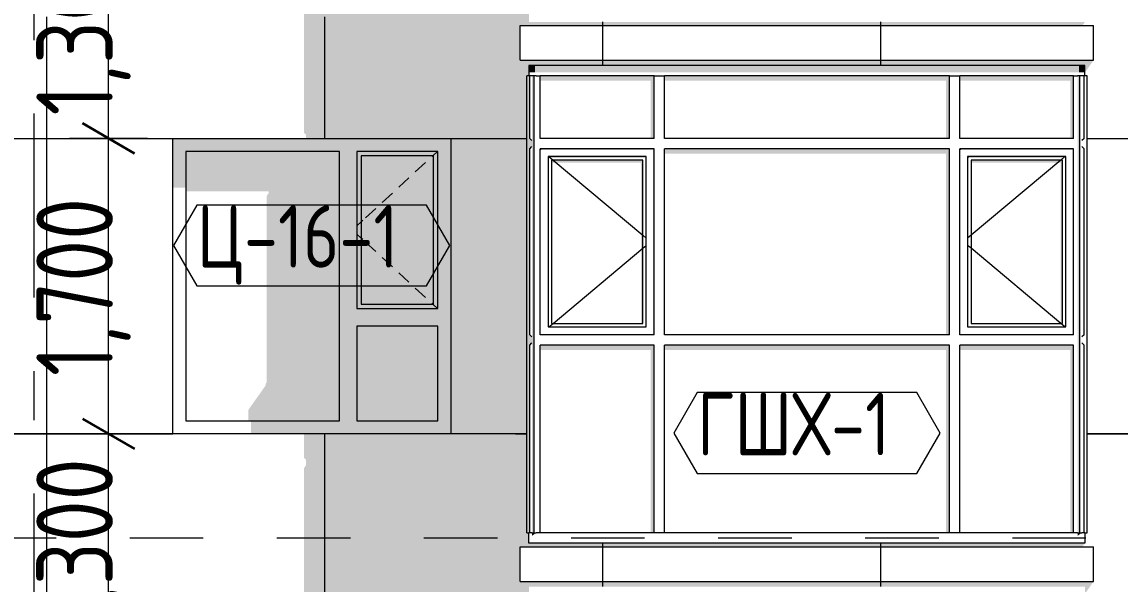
# Model space of a CAD drawing. Header units: millimetres. Extents: x 18162 to 7085488, y 72188 to 247925.
# Drawn here: x 4816372 to 4822692, y 97572 to 100807 of the extents above; entities that cross this region are included whole.
import ezdxf
from ezdxf.enums import TextEntityAlignment as Align

# ---------------------------------------------------------------- set-up
doc = ezdxf.new("R2010")
doc.units = ezdxf.units.MM
doc.header["$MEASUREMENT"] = 0
doc.linetypes.add('Dashed', pattern=[423.333333, 211.666667, -211.666667])
doc.linetypes.add('Double Dashed', pattern=[1093.611073, 529.166651, -211.666656, 141.111112, -211.666656])
for name, color, linetype in [('Archicad Windows', 7, 'Continuous'), ('Finish - Wall', 7, 'Continuous'), ('Structural - Bearing', 7, 'Continuous'), ('Structural - Grid', 7, 'Continuous')]:
    doc.layers.add(name, color=color, linetype=linetype)
doc.styles.add('GENERATED_STYLE_3', font='', dxfattribs={"width": 0.8})
doc.styles.get('GENERATED_STYLE_3').set_extended_font_data('ISOCPEUR MON')
doc.dimstyles.new('GENERATED_STYLE__15', dxfattribs={"dimtxt": 440.00001, "dimasz": 228, "dimexe": 0.18, "dimexo": 150, "dimgap": 0, "dimtad": 1, "dimdec": 0, "dimzin": 0, "dimdsep": 46, "dimtxsty": 'GENERATED_STYLE_3', "dimblk": 'ARROWHEAD_2', "dimblk1": 'ARROWHEAD_2', "dimblk2": 'ARROWHEAD_2', "dimcen": 0.09, "dimclrd": 13, "dimclre": 13, "dimclrt": 13, "dimadec": 0, "dimazin": 0, "dimtfac": 1, "dimtdec": 4, "dimtmove": 0, "dimatfit": 3, "dimfxl": 1, "dimtolj": 1, "dimtzin": 0, "dimarcsym": 0})

# ---------------------------------------------------------------- blocks, each defined once
blk = doc.blocks.new('*X1780', base_point=(4860813, 82836.7))
at = {"layer": 'Structural - Bearing', "color": 8, "linetype": 'Continuous', "lineweight": 13}
for p, q in [((4816513, 97736.7), (4816513, 95436.7)), ((4818113, 97736.7), (4818113, 97136.7)), ((4819713, 97586.7), (4819713, 97556.7)), ((4821313, 97586.7), (4821313, 97556.7))]:
    blk.add_line(p, q, dxfattribs=at)
blk = doc.blocks.new('*X1790', base_point=(4860813, 82836.7))
at = {"layer": 'Structural - Bearing', "color": 7, "linetype": 'Continuous', "lineweight": 9}
for p, q in [((4819713, 97786.7), (4819713, 97586.7)), ((4821313, 97786.7), (4821313, 97586.7))]:
    blk.add_line(p, q, dxfattribs=at)
blk = doc.blocks.new('*X1791', base_point=(4860813, 82836.7))
at = {"layer": 'Structural - Bearing', "color": 8, "linetype": 'Continuous', "lineweight": 13}
for p, q in [((4816513, 100736.7), (4816513, 98436.7)), ((4818113, 100736.7), (4818113, 100136.7)), ((4819713, 100586.7), (4819713, 100556.7)), ((4821313, 100586.7), (4821313, 100556.7)), ((4816013, 100136.7), (4816513, 100136.7)), ((4816513, 100136.7), (4817239.5, 100136.7)), ((4818839.5, 100136.7), (4819213, 100136.7)), ((4819213, 100136.7), (4819277.1, 100136.7)), ((4822501.9, 100136.7), (4822913, 100136.7)), ((4816513, 98436.7), (4816013, 98436.7)), ((4816013, 98436.7), (4816513, 98436.7)), ((4816513, 98436.7), (4817239.5, 98436.7)), ((4816513, 98436.7), (4816513, 97836.7)), ((4817239.5, 98436.7), (4816513, 98436.7)), ((4818113, 98436.7), (4818113, 97836.7)), ((4819213, 98436.7), (4818839.5, 98436.7)), ((4819277.1, 98436.7), (4819213, 98436.7)), ((4819213, 98436.7), (4819277.1, 98436.7)), ((4822913, 98436.7), (4822501.9, 98436.7)), ((4822501.9, 98436.7), (4822913, 98436.7)), ((4816513, 97836.7), (4816513, 97736.7)), ((4818113, 97836.7), (4818113, 97736.7)), ((4819713, 97806.7), (4819713, 97786.7)), ((4821313, 97806.7), (4821313, 97786.7))]:
    blk.add_line(p, q, dxfattribs=at)
blk = doc.blocks.new('*X1798', base_point=(4860813, 82836.7))
at = {"layer": 'Structural - Bearing', "color": 8, "linetype": 'Continuous', "lineweight": 13}
for p, q in [((4816513, 100836.7), (4816513, 100736.7)), ((4818113, 100836.7), (4818113, 100736.7)), ((4819713, 100806.7), (4819713, 100786.7)), ((4821313, 100806.7), (4821313, 100786.7))]:
    blk.add_line(p, q, dxfattribs=at)
blk = doc.blocks.new('*X1803', base_point=(4860813, 82836.7))
at = {"layer": 'Structural - Bearing', "color": 7, "linetype": 'Continuous', "lineweight": 9}
for p, q in [((4819713, 100786.7), (4819713, 100586.7)), ((4821313, 100786.7), (4821313, 100586.7))]:
    blk.add_line(p, q, dxfattribs=at)
blk = doc.blocks.new('*D2103', base_point=(4860813, 82836.7))
at = {"color": 13, "linetype": 'Continuous', "lineweight": 13}
for p, q in [((4816869.9, 97136.7), (4816869.9, 98436.7)), ((4817094.9, 97136.7), (4816644.9, 97136.7)), ((4816869.9, 95436.7), (4816869.9, 97136.7)), ((4817094.9, 95436.7), (4816644.9, 95436.7)), ((4816869.9, 94136.7), (4816869.9, 95436.7))]:
    blk.add_line(p, q, dxfattribs=at)
at = {"color": 12, "linetype": 'Continuous', "lineweight": 35}
for p, q in [((4816719.9, 97223.3), (4817019.9, 97050.1)), ((4816719.9, 95523.3), (4817019.9, 95350.1))]:
    blk.add_line(p, q, dxfattribs=at)
at = {"color": 13, "lineweight": 13, "insert": (4816997.5, 95768.5), "char_height": 440, "attachment_point": 7, "rotation": 90, "style": 'GENERATED_STYLE_3'}
blk.add_mtext('\\A1;{\\pql;\\fISOCPEUR MON|b0|i0|c0|p0;\\W0.800000;1,700}', dxfattribs=at)
blk = doc.blocks.new('ARROWHEAD_2')
at = {"color": 0, "linetype": 'Continuous', "lineweight": 0}
for p, q in [((-0.378, -0.655), (0.378, 0.655)), ((0, 0), (-1, 0))]:
    blk.add_line(p, q, dxfattribs=at)
blk = doc.blocks.new('*D2104', base_point=(4860813, 82836.7))
at = {"color": 12, "linetype": 'Continuous', "lineweight": 35}
for p, q in [((4816719.9, 98523.3), (4817019.9, 98350.1)), ((4816719.9, 97223.3), (4817019.9, 97050.1))]:
    blk.add_line(p, q, dxfattribs=at)
at = {"color": 13, "linetype": 'Continuous', "lineweight": 13}
blk.add_line((4816869.9, 97136.7), (4816869.9, 98436.7), dxfattribs=at)
at = {"color": 13, "lineweight": 13, "insert": (4816997.5, 97268.5), "char_height": 440, "attachment_point": 7, "rotation": 90, "style": 'GENERATED_STYLE_3'}
blk.add_mtext('\\A1;{\\pql;\\fISOCPEUR MON|b0|i0|c0|p0;\\W0.800000;1,300}', dxfattribs=at)
blk = doc.blocks.new('*D2105', base_point=(4860813, 82836.7))
at = {"color": 12, "linetype": 'Continuous', "lineweight": 35}
for p, q in [((4816719.9, 100223.3), (4817019.9, 100050.1)), ((4816719.9, 98523.3), (4817019.9, 98350.1))]:
    blk.add_line(p, q, dxfattribs=at)
at = {"color": 13, "linetype": 'Continuous', "lineweight": 13}
for p, q in [((4817094.9, 100136.7), (4816644.9, 100136.7)), ((4816869.9, 98436.7), (4816869.9, 100136.7)), ((4817094.9, 98436.7), (4816644.9, 98436.7)), ((4816869.9, 97136.7), (4816869.9, 98436.7))]:
    blk.add_line(p, q, dxfattribs=at)
at = {"color": 13, "lineweight": 13, "insert": (4816997.5, 98768.5), "char_height": 440, "attachment_point": 7, "rotation": 90, "style": 'GENERATED_STYLE_3'}
blk.add_mtext('\\A1;{\\pql;\\fISOCPEUR MON|b0|i0|c0|p0;\\W0.800000;1,700}', dxfattribs=at)
blk = doc.blocks.new('*D2106', base_point=(4860813, 82836.7))
at = {"color": 12, "linetype": 'Continuous', "lineweight": 35}
for p, q in [((4816719.9, 101523.3), (4817019.9, 101350.1)), ((4816719.9, 100223.3), (4817019.9, 100050.1))]:
    blk.add_line(p, q, dxfattribs=at)
at = {"color": 13, "linetype": 'Continuous', "lineweight": 13}
for p, q in [((4817094.9, 101436.7), (4816644.9, 101436.7)), ((4816869.9, 100136.7), (4816869.9, 101436.7)), ((4817094.9, 100136.7), (4816644.9, 100136.7))]:
    blk.add_line(p, q, dxfattribs=at)
at = {"color": 13, "lineweight": 13, "insert": (4816997.5, 100268.5), "char_height": 440, "attachment_point": 7, "rotation": 90, "style": 'GENERATED_STYLE_3'}
blk.add_mtext('\\A1;{\\pql;\\fISOCPEUR MON|b0|i0|c0|p0;\\W0.800000;1,300}', dxfattribs=at)
blk = doc.blocks.new('Label_12_3', base_point=(4818039.5, 99286.7))
at = {"color": 13, "linetype": 'Continuous', "lineweight": 13, "flags": 128}
blk.add_lwpolyline([(4817244.4, 99520.9), (4817378.5, 99288.7), (4818700.6, 99288.7), (4818834.7, 99520.9), (4818700.6, 99753.2), (4817378.5, 99753.2)], close=True, dxfattribs=at)
at = {"color": 13, "lineweight": 13, "insert": (4817378.5, 99752.5), "char_height": 360, "attachment_point": 1, "style": 'GENERATED_STYLE_3'}
blk.add_mtext('\\A1;{\\pql;\\pt0,253000;\\fISOCPEUR MON|b0|i0|c0|p0;\\W0.800000;Ц-16-1\\fISOCPEUR MON|b0|i0|c0|p0;\\W0.800000;\\A1{\\H.66x;\\S^  ;}\\fISOCPEUR MON|b0|i0|c0|p0;\\W0.800000;\\fISOCPEUR MON|b0|i0|c0|p0;\\W0.800000;\\A1{\\H.66x;\\S^  ;}\\fISOCPEUR MON|b0|i0|c0|p0;\\W0.800000; \\fISOCPEUR MON|b0|i0|c0|p0;\\W0.800000;\\fISOCPEUR MON|b0|i0|c0|p0;\\W0.800000;\\fISOCPEUR MON|b0|i0|c0|p0;\\W0.800000;\\fISOCPEUR MON|b0|i0|c0|p0;\\W0.800000;\\fISOCPEUR MON|b0|i0|c0|p0;\\W0.800000;\\fISOCPEUR MON|b0|i0|c0|p0;\\W0.800000;\\fISOCPEUR MON|b0|i0|c0|p0;\\W0.800000;\\fISOCPEUR MON|b0|i0|c0|p0;\\W0.800000;\\fISOCPEUR MON|b0|i0|c0|p0;\\W0.800000;\\fISOCPEUR MON|b0|i0|c0|p0;\\W0.800000;\\fISOCPEUR MON|b0|i0|c0|p0;\\W0.800000;\\fISOCPEUR MON|b0|i0|c0|p0;\\W0.800000;\\fISOCPEUR MON|b0|i0|c0|p0;\\W0.800000;\\fISOCPEUR MON|b0|i0|c0|p0;\\W0.800000;\\fISOCPEUR MON|b0|i0|c0|p0;\\W0.800000;\\fISOCPEUR MON|b0|i0|c0|p0;\\W0.800000;\\fISOCPEUR MON|b0|i0|c0|p0;\\W0.800000;\\fISOCPEUR MON|b0|i0|c0|p0;\\W0.800000;\\fISOCPEUR MON|b0|i0|c0|p0;\\W0.800000;\\fISOCPEUR MON|b0|i0|c0|p0;\\W0.800000;\\fISOCPEUR MON|b0|i0|c0|p0;\\W0.800000;\\fISOCPEUR MON|b0|i0|c0|p0;\\W0.800000;\\fISOCPEUR MON|b0|i0|c0|p0;\\W0.800000;\\fISOCPEUR MON|b0|i0|c0|p0;\\W0.800000;\\fISOCPEUR MON|b0|i0|c0|p0;\\W0.800000;\\fISOCPEUR MON|b0|i0|c0|p0;\\W0.800000;\\fISOCPEUR MON|b0|i0|c0|p0;\\W0.800000;\\fISOCPEUR MON|b0|i0|c0|p0;\\W0.800000;\\fISOCPEUR MON|b0|i0|c0|p0;\\W0.800000;\\fISOCPEUR MON|b0|i0|c0|p0;\\W0.800000;\\fISOCPEUR MON|b0|i0|c0|p0;\\W0.800000;\\fISOCPEUR MON|b0|i0|c0|p0;\\W0.800000;\\fISOCPEUR MON|b0|i0|c0|p0;\\W0.800000;\\fISOCPEUR MON|b0|i0|c0|p0;\\W0.800000;\\fISOCPEUR MON|b0|i0|c0|p0;\\W0.800000;\\fISOCPEUR MON|b0|i0|c0|p0;\\W0.800000;\\fISOCPEUR MON|b0|i0|c0|p0;\\W0.800000;\\fISOCPEUR MON|b0|i0|c0|p0;\\W0.800000;\\fISOCPEUR MON|b0|i0|c0|p0;\\W0.800000;\\fISOCPEUR MON|b0|i0|c0|p0;\\W0.800000;\\fISOCPEUR MON|b0|i0|c0|p0;\\W0.800000;\\fISOCPEUR MON|b0|i0|c0|p0;\\W0.800000;\\fISOCPEUR MON|b0|i0|c0|p0;\\W0.800000;}', dxfattribs=at)
blk = doc.blocks.new('Label_93_3', base_point=(4820889.5, 98206.7))
at = {"color": 13, "linetype": 'Continuous', "lineweight": 13, "flags": 128}
blk.add_lwpolyline([(4820123.1, 98440.9), (4820257.2, 98208.7), (4821521.8, 98208.7), (4821655.9, 98440.9), (4821521.8, 98673.2), (4820257.2, 98673.2)], close=True, dxfattribs=at)
at = {"color": 13, "lineweight": 13, "insert": (4820257.2, 98672.5), "char_height": 360, "attachment_point": 1, "style": 'GENERATED_STYLE_3'}
blk.add_mtext('\\A1;{\\pql;\\pt0,253000;\\fISOCPEUR MON|b0|i0|c0|p0;\\W0.800000;ГШХ-1\\fISOCPEUR MON|b0|i0|c0|p0;\\W0.800000;\\A1{\\H.66x;\\S^  ;}\\fISOCPEUR MON|b0|i0|c0|p0;\\W0.800000;\\fISOCPEUR MON|b0|i0|c0|p0;\\W0.800000;\\A1{\\H.66x;\\S^  ;}\\fISOCPEUR MON|b0|i0|c0|p0;\\W0.800000; \\fISOCPEUR MON|b0|i0|c0|p0;\\W0.800000;\\fISOCPEUR MON|b0|i0|c0|p0;\\W0.800000;\\fISOCPEUR MON|b0|i0|c0|p0;\\W0.800000;\\fISOCPEUR MON|b0|i0|c0|p0;\\W0.800000;\\fISOCPEUR MON|b0|i0|c0|p0;\\W0.800000;\\fISOCPEUR MON|b0|i0|c0|p0;\\W0.800000;\\fISOCPEUR MON|b0|i0|c0|p0;\\W0.800000;\\fISOCPEUR MON|b0|i0|c0|p0;\\W0.800000;\\fISOCPEUR MON|b0|i0|c0|p0;\\W0.800000;\\fISOCPEUR MON|b0|i0|c0|p0;\\W0.800000;\\fISOCPEUR MON|b0|i0|c0|p0;\\W0.800000;\\fISOCPEUR MON|b0|i0|c0|p0;\\W0.800000;\\fISOCPEUR MON|b0|i0|c0|p0;\\W0.800000;\\fISOCPEUR MON|b0|i0|c0|p0;\\W0.800000;\\fISOCPEUR MON|b0|i0|c0|p0;\\W0.800000;\\fISOCPEUR MON|b0|i0|c0|p0;\\W0.800000;\\fISOCPEUR MON|b0|i0|c0|p0;\\W0.800000;\\fISOCPEUR MON|b0|i0|c0|p0;\\W0.800000;\\fISOCPEUR MON|b0|i0|c0|p0;\\W0.800000;\\fISOCPEUR MON|b0|i0|c0|p0;\\W0.800000;\\fISOCPEUR MON|b0|i0|c0|p0;\\W0.800000;\\fISOCPEUR MON|b0|i0|c0|p0;\\W0.800000;\\fISOCPEUR MON|b0|i0|c0|p0;\\W0.800000;\\fISOCPEUR MON|b0|i0|c0|p0;\\W0.800000;\\fISOCPEUR MON|b0|i0|c0|p0;\\W0.800000;\\fISOCPEUR MON|b0|i0|c0|p0;\\W0.800000;\\fISOCPEUR MON|b0|i0|c0|p0;\\W0.800000;\\fISOCPEUR MON|b0|i0|c0|p0;\\W0.800000;\\fISOCPEUR MON|b0|i0|c0|p0;\\W0.800000;\\fISOCPEUR MON|b0|i0|c0|p0;\\W0.800000;\\fISOCPEUR MON|b0|i0|c0|p0;\\W0.800000;\\fISOCPEUR MON|b0|i0|c0|p0;\\W0.800000;\\fISOCPEUR MON|b0|i0|c0|p0;\\W0.800000;\\fISOCPEUR MON|b0|i0|c0|p0;\\W0.800000;\\fISOCPEUR MON|b0|i0|c0|p0;\\W0.800000;\\fISOCPEUR MON|b0|i0|c0|p0;\\W0.800000;\\fISOCPEUR MON|b0|i0|c0|p0;\\W0.800000;\\fISOCPEUR MON|b0|i0|c0|p0;\\W0.800000;\\fISOCPEUR MON|b0|i0|c0|p0;\\W0.800000;\\fISOCPEUR MON|b0|i0|c0|p0;\\W0.800000;\\fISOCPEUR MON|b0|i0|c0|p0;\\W0.800000;\\fISOCPEUR MON|b0|i0|c0|p0;\\W0.800000;\\fISOCPEUR MON|b0|i0|c0|p0;\\W0.800000;}', dxfattribs=at)
blk = doc.blocks.new('Standard grid marker[369]_3', base_point=(4816439.5, 142836.7))
at = {"layer": 'Structural - Grid', "color": 13, "linetype": 'Double Dashed', "lineweight": 13, "ltscale": 2}
blk.add_line((4816439.5, 141836.7), (4816439.5, 80336.7), dxfattribs=at)
at = {"layer": 'Structural - Grid', "color": 13, "lineweight": 13, "style": 'GENERATED_STYLE_3'}
blk.add_attdef('AC_MarkerText_1', text='', height=500, rotation=360, dxfattribs=at).set_placement((4816439.5, 78986.7), align=Align.TOP_CENTER)

msp = doc.modelspace()

# ---------------------------------------------------------------- hatches: boundary and pattern name
at = {"layer": 'Archicad Windows', "linetype": 'Continuous', "lineweight": 0}
for points in [[(4818199.5, 100061.7), (4818299.5, 100061.7), (4818764.5, 100061.7), (4818839.5, 100061.7), (4818839.5, 100136.7), (4817239.5, 100136.7), (4817239.5, 100061.7), (4817314.5, 100061.7)], [(4817314.5, 100061.7), (4817239.5, 100061.7), (4817239.5, 99853.8), (4817314.5, 99853.8)], [(4818199.5, 100061.7), (4817314.5, 100061.7), (4817314.5, 99832.6), (4817792.1, 99832.6), (4817792.1, 99821.9), (4817779.5, 99804.2), (4817779.5, 98731.2), (4817774.5, 98724.2), (4817774.5, 98714.9), (4817674.5, 98573.4), (4817674.5, 98511.7), (4818199.5, 98511.7)], [(4818299.5, 99056.7), (4818299.5, 99156.7), (4818299.5, 100061.7), (4818199.5, 100061.7), (4818199.5, 98511.7), (4818299.5, 98511.7)], [(4818764.5, 100061.7), (4818299.5, 100061.7), (4818299.5, 100036.7), (4818324.5, 100036.7), (4818739.5, 100036.7), (4818764.5, 100036.7)], [(4818764.5, 99156.7), (4818764.5, 99056.7), (4818764.5, 98511.7), (4818839.5, 98511.7), (4818839.5, 100061.7), (4818764.5, 100061.7)], [(4818324.5, 100036.7), (4818299.5, 100036.7), (4818299.5, 99181.7), (4818324.5, 99181.7)], [(4818739.5, 99181.7), (4818739.5, 100036.7), (4818324.5, 100036.7), (4818324.5, 99181.7)], [(4818739.5, 99181.7), (4818764.5, 99181.7), (4818764.5, 100036.7), (4818739.5, 100036.7)], [(4818324.5, 99181.7), (4818299.5, 99181.7), (4818299.5, 99156.7), (4818764.5, 99156.7), (4818764.5, 99181.7), (4818739.5, 99181.7)], [(4818764.5, 99056.7), (4818764.5, 99156.7), (4818299.5, 99156.7), (4818299.5, 99056.7)], [(4818764.5, 98511.7), (4818764.5, 99056.7), (4818299.5, 99056.7), (4818299.5, 98511.7)], [(4818839.5, 98511.7), (4817689.5, 98511.7), (4817689.5, 98436.7), (4818839.5, 98436.7)]]:
    msp.add_hatch(color=49, dxfattribs=at).paths.add_polyline_path(points)
at = {"layer": 'Finish - Wall', "linetype": 'Continuous', "lineweight": 0}
for points in [[(4819289.5, 100556.7), (4819289.5, 100516), (4819324.5, 100516), (4819324.5, 100556.7)], [(4820039.5, 100556.7), (4819324.5, 100556.7), (4819324.5, 100516), (4820039.5, 100516)], [(4820039.5, 100516), (4821739.5, 100516), (4821739.5, 100556.7), (4820039.5, 100556.7)], [(4821739.5, 100556.7), (4821739.5, 100516), (4822454.5, 100516), (4822454.5, 100556.7)], [(4822454.5, 100556.7), (4822454.5, 100516), (4822489.5, 100516), (4822489.5, 100556.7)], [(4819277.1, 100106.7), (4819319.5, 100106.7), (4819319.5, 100496.7), (4819307.1, 100496.7), (4819307.1, 100124.1), (4819294.5, 100136.7), (4819294.5, 100496.7), (4819277.1, 100496.7)], [(4819354.5, 100496.7), (4819354.5, 100468.4), (4819989.5, 100468.4), (4819989.5, 100136.7), (4820009.5, 100136.7), (4820009.5, 100496.7)], [(4821709.5, 100496.7), (4820069.5, 100496.7), (4820069.5, 100468.4), (4821689.5, 100468.4), (4821689.5, 100136.7), (4821709.5, 100136.7)], [(4822424.5, 100496.7), (4821769.5, 100496.7), (4821769.5, 100468.4), (4822404.5, 100468.4), (4822404.5, 100136.7), (4822424.5, 100136.7)], [(4822447.1, 100106.7), (4822459.5, 100106.7), (4822459.5, 100496.7), (4822447.1, 100496.7)], [(4822484.5, 100489.6), (4822489.5, 100496.7), (4822484.5, 100496.7)], [(4822447.1, 98976.7), (4822459.5, 98976.7), (4822459.5, 100106.7), (4822447.1, 100106.7)], [(4822484.5, 100136.7), (4822471.9, 100124.1), (4822478.2, 100127.8)], [(4819361.6, 100069.6), (4819354.5, 100076.7), (4819354.5, 100069.6)], [(4819354.5, 100076.7), (4819361.6, 100069.6), (4820002.4, 100069.6), (4820009.5, 100076.7)], [(4820009.5, 100076.7), (4820002.4, 100069.6), (4820004.5, 100069.6), (4820004.5, 99011.7), (4820009.5, 99006.7)], [(4820069.5, 100076.7), (4820069.5, 100048.4), (4821689.5, 100048.4), (4821689.5, 99006.7), (4821709.5, 99006.7), (4821709.5, 100076.7)], [(4821776.6, 100069.6), (4821769.5, 100076.7), (4821769.5, 100069.6)], [(4822424.5, 100076.7), (4821769.5, 100076.7), (4821776.6, 100069.6), (4822417.4, 100069.6)], [(4822424.5, 100076.7), (4822417.4, 100069.6), (4822419.5, 100069.6), (4822419.5, 99011.7), (4822424.5, 99006.7)], [(4819399.5, 100031.7), (4819399.5, 100024.6), (4819406.6, 100024.6)], [(4819399.5, 100031.7), (4819406.6, 100024.6), (4819957.4, 100024.6), (4819964.5, 100031.7)], [(4819944.5, 100011.7), (4819419.5, 100011.7), (4819419.5, 99997.5), (4819934.5, 99997.5), (4819934.5, 99071.7), (4819944.5, 99071.7)], [(4819964.5, 100031.7), (4819957.4, 100024.6), (4819959.5, 100024.6), (4819959.5, 99056.7), (4819964.5, 99051.7)], [(4821814.5, 100031.7), (4821814.5, 100024.6), (4821821.6, 100024.6)], [(4821814.5, 100031.7), (4821821.6, 100024.6), (4822372.4, 100024.6), (4822379.5, 100031.7)], [(4822359.5, 100011.7), (4821834.5, 100011.7), (4821834.5, 99997.5), (4822349.5, 99997.5), (4822349.5, 99071.7), (4822359.5, 99071.7)], [(4822379.5, 100031.7), (4822372.4, 100024.6), (4822374.5, 100024.6), (4822374.5, 99056.7), (4822379.5, 99051.7)], [(4819959.5, 99051.7), (4819964.5, 99051.7), (4819959.5, 99056.7)], [(4822374.5, 99051.7), (4822379.5, 99051.7), (4822374.5, 99056.7)], [(4819277.1, 97866.7), (4819294.5, 97866.7), (4819294.5, 98946.7), (4819307.1, 98959.3), (4819307.1, 97866.7), (4819319.5, 97866.7), (4819319.5, 98976.7), (4819277.1, 98976.7)], [(4820004.5, 99006.7), (4820009.5, 99006.7), (4820004.5, 99011.7)], [(4822419.5, 99006.7), (4822424.5, 99006.7), (4822419.5, 99011.7)], [(4822447.1, 97866.7), (4822459.5, 97866.7), (4822459.5, 98976.7), (4822447.1, 98976.7)], [(4822471.9, 98994.1), (4822478.2, 98997.8), (4822484.5, 99006.7)], [(4819354.5, 98946.7), (4819354.5, 98918.4), (4819989.5, 98918.4), (4819989.5, 97866.7), (4820009.5, 97866.7), (4820009.5, 98946.7)], [(4820069.5, 98946.7), (4820069.5, 98918.4), (4821689.5, 98918.4), (4821689.5, 97866.7), (4821709.5, 97866.7), (4821709.5, 98946.7)], [(4821769.5, 98946.7), (4821769.5, 98918.4), (4822404.5, 98918.4), (4822404.5, 97866.7), (4822424.5, 97866.7), (4822424.5, 98946.7)], [(4819307.1, 97849.1), (4819324.5, 97861.4), (4819324.5, 97866.7), (4819307.1, 97866.7)], [(4819324.5, 97866.7), (4819324.5, 97861.4), (4819331.9, 97866.7)], [(4822447.1, 97866.7), (4822447.1, 97849.1), (4822454.5, 97854.4), (4822454.5, 97866.7)], [(4822454.5, 97866.7), (4822454.5, 97854.4), (4822471.9, 97866.7)]]:
    msp.add_hatch(color=49, dxfattribs=at).paths.add_polyline_path(points)
h = msp.add_hatch(color=49, dxfattribs=at)
h.paths.add_polyline_path([(4819277.1, 100106.7), (4819277.1, 98976.7), (4819319.5, 98976.7), (4819319.5, 100106.7)])
h.paths.add_polyline_path([(4819307.1, 98994.1), (4819294.5, 99006.7), (4819294.5, 100076.7), (4819307.1, 100089.3)], flags=0)
at = {"layer": 'Structural - Bearing', "linetype": 'Continuous', "lineweight": 0}
for points in [[(4817994.5, 103168.2), (4818007.1, 103155.6), (4818007.1, 103136.7), (4818839.5, 103136.7), (4818839.5, 101436.7), (4817994.5, 101436.7), (4817994.5, 101298.2), (4818007.1, 101285.6), (4818007.1, 101256), (4817994.5, 101238.2), (4817994.5, 100736.7), (4819239.5, 100736.7), (4819239.5, 100786.7), (4822475.4, 100786.7), (4822489.5, 100806.7), (4819289.5, 100806.7), (4819289.5, 100866.7), (4819277.1, 100866.7), (4819277.1, 103496.7), (4819289.5, 103496.7), (4819289.5, 103556.7), (4822489.5, 103556.7), (4822489.5, 103516), (4822539.5, 103586.7), (4819239.5, 103586.7), (4819239.5, 103736.7), (4817994.5, 103736.7)], [(4818007.1, 98256), (4817994.5, 98238.2), (4817994.5, 97736.7), (4819239.5, 97736.7), (4819239.5, 97786.7), (4822475.4, 97786.7), (4822489.5, 97806.7), (4819289.5, 97806.7), (4819289.5, 97866.7), (4819277.1, 97866.7), (4819277.1, 100496.7), (4819289.5, 100496.7), (4819289.5, 100556.7), (4822489.5, 100556.7), (4822489.5, 100516), (4822539.5, 100586.7), (4819239.5, 100586.7), (4819239.5, 100736.7), (4817994.5, 100736.7), (4817994.5, 100168.2), (4818007.1, 100155.6), (4818007.1, 100136.7), (4818839.5, 100136.7), (4818839.5, 98436.7), (4817994.5, 98436.7), (4817994.5, 98298.2), (4818007.1, 98285.6)], [(4817994.5, 95238.2), (4817994.5, 94736.7), (4819239.5, 94736.7), (4819239.5, 94786.7), (4819427.5, 94786.7), (4819427.5, 94806.7), (4819289.5, 94806.7), (4819289.5, 94866.7), (4819277.1, 94866.7), (4819277.1, 97496.7), (4819289.5, 97496.7), (4819289.5, 97556.7), (4822489.5, 97556.7), (4822489.5, 97516), (4822539.5, 97586.7), (4819239.5, 97586.7), (4819239.5, 97736.7), (4817994.5, 97736.7), (4817994.5, 97168.2), (4818007.1, 97155.6), (4818007.1, 97136.7), (4818839.5, 97136.7), (4818839.5, 95436.7), (4817994.5, 95436.7), (4817994.5, 95298.2), (4818007.1, 95285.6), (4818007.1, 95256)]]:
    msp.add_hatch(color=49, dxfattribs=at).paths.add_polyline_path(points)

# ---------------------------------------------------------------- linework, layer by layer
at = {"color": 8, "linetype": 'Dashed', "lineweight": 13, "ltscale": 2}
msp.add_line((4805138.5, 97836.7), (4846132, 97836.7), dxfattribs=at)
at = {"layer": 'Archicad Windows', "color": 7, "linetype": 'Continuous', "lineweight": 13}
for p, q in [((4817239.5, 98436.7), (4817239.5, 100136.7)), ((4817239.5, 100136.7), (4818839.5, 100136.7)), ((4818839.5, 100136.7), (4818839.5, 98436.7)), ((4818839.5, 98436.7), (4817239.5, 98436.7))]:
    msp.add_line(p, q, dxfattribs=at)
at = {"layer": 'Archicad Windows', "color": 7, "linetype": 'Continuous', "lineweight": 9}
for p, q in [((4817314.5, 100061.7), (4817314.5, 98511.7)), ((4818199.5, 100061.7), (4817314.5, 100061.7)), ((4818199.5, 98511.7), (4818199.5, 100061.7)), ((4818299.5, 100061.7), (4818299.5, 99156.7)), ((4818764.5, 100061.7), (4818299.5, 100061.7)), ((4818762.6, 100061.7), (4818735.6, 100036.7)), ((4818764.5, 99156.7), (4818764.5, 100061.7)), ((4818324.5, 100036.7), (4818324.5, 99181.7)), ((4818739.5, 100036.7), (4818324.5, 100036.7)), ((4818694.2, 99998.3), (4818635.5, 99943.9)), ((4818735.6, 100036.7), (4818730.9, 100032.3)), ((4818739.5, 99181.7), (4818739.5, 100036.7)), ((4818598.9, 99909.9), (4818540.2, 99855.5)), ((4818503.5, 99821.5), (4818444.9, 99767.1)), ((4818408.2, 99733.1), (4818349.5, 99678.7)), ((4818333.2, 99663.6), (4818324.5, 99655.5)), ((4818324.5, 99655.5), (4818299.5, 99632.4)), ((4818324.5, 99562.8), (4818299.5, 99586)), ((4818333.2, 99554.8), (4818324.5, 99562.8)), ((4818408.2, 99485.2), (4818349.5, 99539.6)), ((4818503.5, 99396.8), (4818444.9, 99451.2)), ((4818598.9, 99308.5), (4818540.2, 99362.9)), ((4818694.2, 99220.1), (4818635.5, 99274.5)), ((4818299.5, 99156.7), (4818764.5, 99156.7)), ((4818324.5, 99181.7), (4818739.5, 99181.7)), ((4818735.6, 99181.7), (4818730.9, 99186.1)), ((4818762.6, 99156.7), (4818735.6, 99181.7)), ((4818299.5, 99056.7), (4818299.5, 98511.7)), ((4818764.5, 99056.7), (4818299.5, 99056.7)), ((4818764.5, 98511.7), (4818764.5, 99056.7)), ((4817314.5, 98511.7), (4818199.5, 98511.7)), ((4818299.5, 98511.7), (4818764.5, 98511.7))]:
    msp.add_line(p, q, dxfattribs=at)
at = {"layer": 'Finish - Wall', "color": 7, "linetype": 'Continuous', "lineweight": 9}
for p, q in [((4819289.5, 100556.7), (4819289.5, 100496.7)), ((4819324.5, 100556.7), (4819289.5, 100556.7)), ((4820039.5, 100556.7), (4819324.5, 100556.7)), ((4821739.5, 100556.7), (4820039.5, 100556.7)), ((4822454.5, 100556.7), (4821739.5, 100556.7)), ((4822489.5, 100556.7), (4822454.5, 100556.7)), ((4822489.5, 100496.7), (4822489.5, 100556.7)), ((4819289.5, 100496.7), (4819277.1, 100496.7)), ((4819277.1, 100106.7), (4819277.1, 100496.7)), ((4819294.5, 100496.7), (4819289.5, 100496.7)), ((4819307.1, 100496.7), (4819294.5, 100496.7)), ((4819294.5, 100136.7), (4819294.5, 100496.7)), ((4819319.5, 100496.7), (4819307.1, 100496.7)), ((4819331.9, 100496.7), (4819319.5, 100496.7)), ((4819319.5, 100106.7), (4819319.5, 100496.7)), ((4819331.9, 100496.7), (4819354.5, 100496.7)), ((4820009.5, 100496.7), (4819354.5, 100496.7)), ((4819354.5, 100136.7), (4819354.5, 100496.7)), ((4820009.5, 100496.7), (4820069.5, 100496.7)), ((4820009.5, 100136.7), (4820009.5, 100496.7)), ((4821709.5, 100496.7), (4820069.5, 100496.7)), ((4820069.5, 100136.7), (4820069.5, 100496.7)), ((4821709.5, 100496.7), (4821769.5, 100496.7)), ((4821709.5, 100136.7), (4821709.5, 100496.7)), ((4822424.5, 100496.7), (4821769.5, 100496.7)), ((4821769.5, 100136.7), (4821769.5, 100496.7)), ((4822424.5, 100496.7), (4822447.1, 100496.7)), ((4822424.5, 100136.7), (4822424.5, 100496.7)), ((4822459.5, 100496.7), (4822447.1, 100496.7)), ((4822471.9, 100496.7), (4822459.5, 100496.7)), ((4822459.5, 100106.7), (4822459.5, 100496.7)), ((4822484.5, 100496.7), (4822471.9, 100496.7)), ((4822489.5, 100496.7), (4822484.5, 100496.7)), ((4822484.5, 100136.7), (4822484.5, 100496.7)), ((4822501.9, 100496.7), (4822489.5, 100496.7)), ((4822501.9, 100106.7), (4822501.9, 100496.7)), ((4819277.1, 98976.7), (4819277.1, 100106.7)), ((4819307.1, 100124.1), (4819294.5, 100136.7)), ((4819319.5, 98976.7), (4819319.5, 100106.7)), ((4820009.5, 100136.7), (4819354.5, 100136.7)), ((4821709.5, 100136.7), (4820069.5, 100136.7)), ((4822424.5, 100136.7), (4821769.5, 100136.7)), ((4822459.5, 98976.7), (4822459.5, 100106.7)), ((4822484.5, 100136.7), (4822471.9, 100124.1)), ((4822501.9, 98976.7), (4822501.9, 100106.7)), ((4819294.5, 100076.7), (4819307.1, 100089.3)), ((4819294.5, 99006.7), (4819294.5, 100076.7)), ((4819354.5, 99006.7), (4819354.5, 100076.7)), ((4820009.5, 100076.7), (4819354.5, 100076.7)), ((4820009.5, 99006.7), (4820009.5, 100076.7)), ((4820069.5, 99006.7), (4820069.5, 100076.7)), ((4821709.5, 100076.7), (4820069.5, 100076.7)), ((4821709.5, 99006.7), (4821709.5, 100076.7)), ((4821769.5, 99006.7), (4821769.5, 100076.7)), ((4822424.5, 100076.7), (4821769.5, 100076.7)), ((4822424.5, 99006.7), (4822424.5, 100076.7)), ((4822471.9, 100089.3), (4822484.5, 100076.7)), ((4822484.5, 99006.7), (4822484.5, 100076.7)), ((4819399.5, 100031.7), (4819399.5, 99051.7)), ((4819964.5, 100031.7), (4819399.5, 100031.7)), ((4819404.4, 100031.7), (4819428.3, 100011.7)), ((4819944.5, 100011.7), (4819419.5, 100011.7)), ((4819419.5, 100011.7), (4819419.5, 99071.7)), ((4819428.3, 100011.7), (4819944.5, 99579.4)), ((4819944.5, 99071.7), (4819944.5, 100011.7)), ((4819964.5, 99051.7), (4819964.5, 100031.7)), ((4821814.5, 100031.7), (4821814.5, 99051.7)), ((4822379.5, 100031.7), (4821814.5, 100031.7)), ((4822359.5, 100011.7), (4821834.5, 100011.7)), ((4822350.8, 100011.7), (4821834.5, 99579.4)), ((4821834.5, 100011.7), (4821834.5, 99071.7)), ((4822374.7, 100031.7), (4822350.8, 100011.7)), ((4822359.5, 99071.7), (4822359.5, 100011.7)), ((4822379.5, 99051.7), (4822379.5, 100031.7)), ((4819944.5, 99579.4), (4819964.5, 99562.6)), ((4821834.5, 99579.4), (4821814.5, 99562.6)), ((4819428.3, 99071.7), (4819944.5, 99504)), ((4819944.5, 99504), (4819964.5, 99520.7)), ((4821834.5, 99504), (4821814.5, 99520.7)), ((4822350.8, 99071.7), (4821834.5, 99504)), ((4819399.5, 99051.7), (4819964.5, 99051.7)), ((4819404.4, 99051.7), (4819428.3, 99071.7)), ((4819419.5, 99071.7), (4819944.5, 99071.7)), ((4821814.5, 99051.7), (4822379.5, 99051.7)), ((4821834.5, 99071.7), (4822359.5, 99071.7)), ((4822374.7, 99051.7), (4822350.8, 99071.7)), ((4819277.1, 97866.7), (4819277.1, 98976.7)), ((4819307.1, 98994.1), (4819294.5, 99006.7)), ((4819319.5, 97866.7), (4819319.5, 98976.7)), ((4820009.5, 99006.7), (4819354.5, 99006.7)), ((4821709.5, 99006.7), (4820069.5, 99006.7)), ((4822424.5, 99006.7), (4821769.5, 99006.7)), ((4822459.5, 97866.7), (4822459.5, 98976.7)), ((4822484.5, 99006.7), (4822471.9, 98994.1)), ((4822501.9, 97866.7), (4822501.9, 98976.7)), ((4819294.5, 98946.7), (4819307.1, 98959.3)), ((4819294.5, 97866.7), (4819294.5, 98946.7)), ((4819354.5, 97866.7), (4819354.5, 98946.7)), ((4820009.5, 98946.7), (4819354.5, 98946.7)), ((4820009.5, 97866.7), (4820009.5, 98946.7)), ((4820069.5, 97866.7), (4820069.5, 98946.7)), ((4821709.5, 98946.7), (4820069.5, 98946.7)), ((4821709.5, 97866.7), (4821709.5, 98946.7)), ((4821769.5, 97866.7), (4821769.5, 98946.7)), ((4822424.5, 98946.7), (4821769.5, 98946.7)), ((4822424.5, 97866.7), (4822424.5, 98946.7)), ((4822471.9, 98959.3), (4822484.5, 98946.7)), ((4822484.5, 97866.7), (4822484.5, 98946.7)), ((4819277.1, 97866.7), (4819289.5, 97866.7)), ((4819289.5, 97806.7), (4819289.5, 97866.7)), ((4819294.5, 97866.7), (4819289.5, 97866.7)), ((4819307.1, 97866.7), (4819294.5, 97866.7)), ((4819307.1, 97866.7), (4819319.5, 97866.7)), ((4819319.5, 97866.7), (4819331.9, 97866.7)), ((4819354.5, 97866.7), (4819331.9, 97866.7)), ((4820009.5, 97866.7), (4819354.5, 97866.7)), ((4820069.5, 97866.7), (4820009.5, 97866.7)), ((4821709.5, 97866.7), (4820069.5, 97866.7)), ((4821769.5, 97866.7), (4821709.5, 97866.7)), ((4822424.5, 97866.7), (4821769.5, 97866.7)), ((4822447.1, 97866.7), (4822424.5, 97866.7)), ((4822447.1, 97866.7), (4822459.5, 97866.7)), ((4822459.5, 97866.7), (4822471.9, 97866.7)), ((4822484.5, 97866.7), (4822471.9, 97866.7)), ((4822489.5, 97866.7), (4822484.5, 97866.7)), ((4822489.5, 97866.7), (4822489.5, 97806.7)), ((4822489.5, 97866.7), (4822501.9, 97866.7)), ((4819324.5, 97806.7), (4819289.5, 97806.7)), ((4820039.5, 97806.7), (4819324.5, 97806.7)), ((4821739.5, 97806.7), (4820039.5, 97806.7)), ((4822454.5, 97806.7), (4821739.5, 97806.7)), ((4822489.5, 97806.7), (4822454.5, 97806.7))]:
    msp.add_line(p, q, dxfattribs=at)
at = {"layer": 'Structural - Bearing', "color": 7, "linetype": 'Continuous', "lineweight": 13}
for p, q in [((4819239.5, 100586.7), (4819239.5, 100786.7)), ((4819239.5, 100786.7), (4822539.5, 100786.7)), ((4822539.5, 100586.7), (4822539.5, 100786.7)), ((4819239.5, 100586.7), (4822539.5, 100586.7)), ((4819239.5, 97586.7), (4819239.5, 97786.7)), ((4819239.5, 97786.7), (4822539.5, 97786.7)), ((4822539.5, 97586.7), (4822539.5, 97786.7)), ((4819239.5, 97586.7), (4822539.5, 97586.7))]:
    msp.add_line(p, q, dxfattribs=at)

# ---------------------------------------------------------------- block references
at = {"color": 12, "linetype": 'Continuous', "lineweight": 13}
for name, p in [('Label_12_3', (4818039.5, 99286.7)), ('Label_93_3', (4820889.5, 98206.7))]:
    msp.add_blockref(name, p, dxfattribs=at)
at = {"layer": 'Structural - Bearing', "lineweight": 0}
for name in ['*X1798', '*X1791', '*X1803', '*X1790', '*X1780']:
    msp.add_blockref(name, (4860813, 82836.7), dxfattribs=at)
at = {"layer": 'Structural - Grid', "color": 13, "linetype": 'Continuous', "lineweight": 13}
msp.add_blockref('Standard grid marker[369]_3', (4816439.5, 142836.7), dxfattribs=at)

# ---------------------------------------------------------------- dimensions: what is measured, and where the dimension line sits
at = {"color": 13, "linetype": 'Continuous', "lineweight": 13}
for base, p1, p2, picture, middle in [((4816869.9, 101436.7), (4817239.5, 100136.7), (4817239.5, 101436.7), '*D2106', (4816561.9, 101005.6)), ((4816869.9, 100136.7), (4817239.5, 98436.7), (4817239.5, 100136.7), '*D2105', (4816561.9, 99505.6)), ((4816869.9, 98436.7), (4817239.5, 97136.7), (4817239.5, 98436.7), '*D2104', (4816561.9, 98005.6)), ((4816869.9, 97136.7), (4817239.5, 95436.7), (4817239.5, 97136.7), '*D2103', (4816561.9, 96505.6))]:
    dim = msp.add_linear_dim(base=base, p1=p1, p2=p2, angle=90, dimstyle='GENERATED_STYLE__15', dxfattribs=at)
    dim.commit()
    dim.dimension.update_dxf_attribs({"geometry": picture, "text_midpoint": middle, "dimtype": 160, "text_rotation": 90})

doc.saveas('drawing.dxf')
